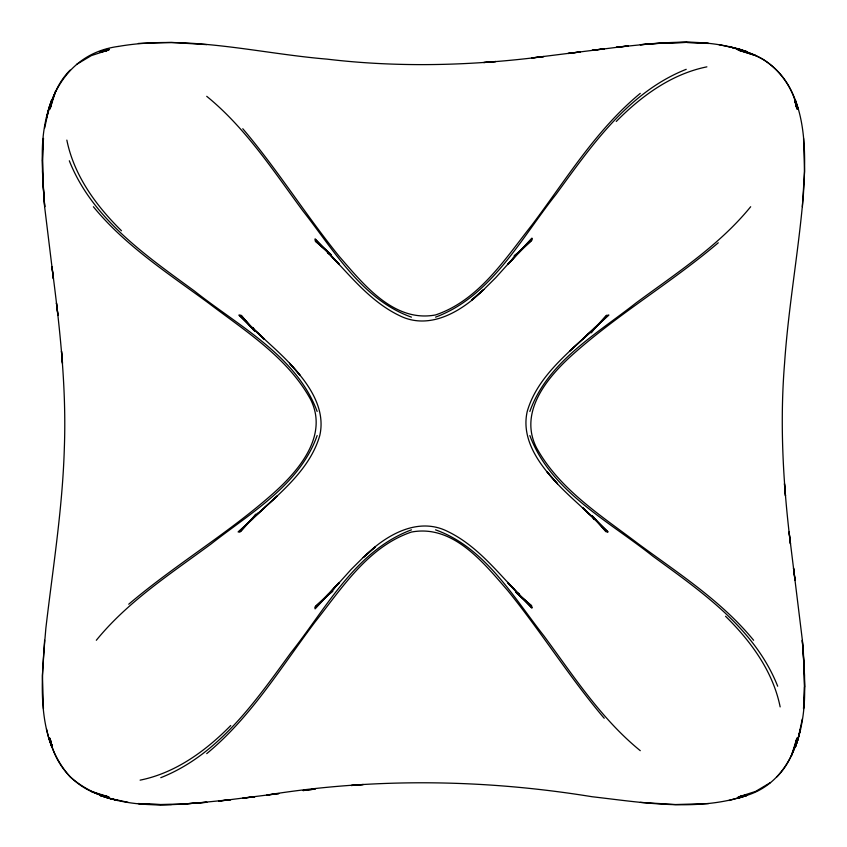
<?xml version="1.0" encoding="UTF-8"?>
<svg xmlns="http://www.w3.org/2000/svg" width="847" height="847" viewBox="0 0 847 847"><rect width="100%" height="100%" fill="white"/><g stroke="black" fill="none" stroke-linecap="round" stroke-linejoin="round"><path stroke-width="1.27" d="M42.699 149.104L43.462 138.4L42.435 160.147C40.36 109.104 61.27 54.176 118.125 46.458M804.301 697.896L803.538 708.6L804.565 686.853C805.772 729.066 792.305 780.892 747.276 795.269C697.145 812.093 643.36 802.596 592.169 796.741C484.526 779.219 374.66 777.684 266.879 795.037L278.928 793.565L218.695 801.103L230.733 799.684C177.584 804.65 113.943 815.068 70.11 776.89C34.335 736.668 41.736 677.801 45.854 628.305C52.853 568.168 62.625 508.221 64.351 447.597C66.574 387.1 59.745 326.773 51.963 266.879L53.435 278.928L44.616 206.71L42.445 171.496L42.678 149.114M804.322 697.886L804.555 675.504L802.384 640.29L789.065 531.927L790.473 543.975C783.147 484.071 779.642 423.511 784.576 363.257C788.398 306.847 798.668 251.125 803.369 194.81C806.333 148.193 807.646 88.183 763.401 59.534C718.616 34.812 664.937 42.329 616.267 47.316L628.305 45.897L531.927 57.935L543.975 56.527C472.086 65.748 399.181 67.718 327.122 59.142C257.721 53.382 187.812 34.346 118.104 46.469M802.384 206.71L804.544 171.486L803.559 138.379M44.616 640.29L42.445 675.504L43.441 708.621M44.679 128.035L48.808 108.67L51.868 99.724L48.787 108.66L46.469 118.104L51.889 99.724M802.321 718.965L798.192 738.33L795.248 747.276L798.213 738.34L800.531 728.896L798.181 738.34L795.026 747.276L797.503 738.34L794.888 747.276L797.196 738.34L794.825 747.276L797.281 738.34M50.111 108.66L52.355 99.724L55.595 91.36L50.111 108.66C53.043 94.271 59.745 80.603 70.11 70.11M796.847 738.34L794.624 747.276L791.405 755.64L796.889 738.34C793.957 752.729 787.255 766.397 776.89 776.89M50.068 108.66L52.355 99.724M794.74 747.276L797.027 738.34M49.931 108.66L52.334 99.724L49.761 108.66M52.196 99.724L49.539 108.66M49.412 108.66L52.059 99.724L49.242 108.66M795.026 747.276L797.63 738.34M795.132 747.276L798.192 738.33L795.248 747.276M48.851 108.66L51.773 99.724M317.149 435.549C299.52 485.109 250.341 513.017 211.051 543.975C170.935 573.588 128.119 601.211 96.325 640.268M529.851 411.451C547.48 361.891 596.659 333.983 635.949 303.025C676.065 273.412 718.881 245.789 750.675 206.732M254.989 515.209L252.035 519.582L255.741 514.15M592.011 331.791L594.965 327.418L591.259 332.85M253.825 516.681L240.252 531.8L254.619 515.781M593.175 330.319L606.748 315.2L595.653 327.207L582.884 339.171L608.188 315.105L582.45 339.171L596.15 327.122L569.502 351.219L582.62 339.171C560.312 359.615 535.907 381.372 527.226 411.451C520.831 439.339 539.38 464.632 557.506 483.743L546.982 471.694C564.451 494.119 588.03 510.582 606.748 531.8L595.6 519.825L582.884 507.829M592.381 331.219L595.621 327.26M531.916 238.102L507.829 264.116L531.852 239.51L512.456 258.843M315.084 608.898L339.171 582.884L315.148 607.49L334.554 588.146M516.681 253.825L531.8 240.252L519.793 251.347L507.829 264.55L519.878 250.85L495.781 277.636L483.743 289.6L471.694 300.018L483.743 289.494C462.409 311.018 429.8 330.902 399.403 315.582C364.644 298.843 343.109 265.397 315.2 240.252L327.175 251.4L339.171 264.116M251.347 519.793L239.51 531.852L258.843 512.456L238.812 531.895L264.55 507.829L250.85 519.878L277.498 495.781L264.38 507.829C286.688 487.385 311.093 465.628 319.774 435.549C326.169 407.661 307.62 382.368 289.494 363.257L300.018 375.306C282.549 352.881 258.97 336.418 240.252 315.2L251.4 327.175L264.116 339.171M616.267 121.46C641.158 96.156 671.48 73.975 706.896 66.849M230.733 725.54C205.842 750.844 175.52 773.025 140.104 780.151M331.219 592.381L315.2 606.748L327.207 595.653L339.171 582.45L327.122 596.15L351.219 569.364L363.257 557.4L375.306 546.982L363.257 557.506C384.591 535.982 417.2 516.098 447.597 531.418C482.356 548.157 503.891 581.603 531.8 606.748L519.825 595.6L507.829 582.884M238.102 531.916L251.453 519.857M595.568 327.133L608.898 315.084M640.279 93.371C595.992 129.835 566.071 179.691 531.927 225.027C504.886 259.15 478.82 300.336 435.549 314.946C393.844 322.802 363.427 284.221 339.171 256.334C305.598 214.894 277.329 169.411 242.782 128.733M206.721 753.629C251.008 717.165 280.929 667.309 315.073 621.973C342.114 587.85 368.18 546.664 411.451 532.054C453.156 524.198 483.573 562.779 507.829 590.666C541.402 632.106 569.671 677.589 604.218 718.267M128.733 604.218C174.09 565.605 225.651 535.008 270.521 495.781C297.043 472.795 329.335 436.692 310.574 399.403C287.588 357.487 245.556 331.219 208.489 303.025C168.235 273.412 125.292 245.81 93.371 206.721M718.267 242.782C672.91 281.395 621.349 311.992 576.479 351.219C549.957 374.205 517.665 410.308 536.426 447.597C559.412 489.513 601.444 515.781 638.511 543.975C678.765 573.588 721.708 601.19 753.629 640.279M515.781 254.619L519.793 251.347M327.26 595.621L330.319 593.175M76.505 64.467L91.36 55.595L108.66 49.931L99.724 52.281L108.66 49.115M514.15 255.741L519.582 252.035L515.209 254.989M332.85 591.259L327.418 594.965L331.791 592.011M770.495 782.533L755.64 791.405L738.34 796.974L747.276 794.687L738.34 797.196L747.276 794.825L738.34 797.969L747.276 795.227L728.875 800.542M686.218 69.316C628.209 92.259 591.428 145.906 556.024 194.376C520.905 238.515 491.26 296.45 435.549 317.149M160.782 777.684C218.791 754.741 255.572 701.094 290.976 652.624C326.095 608.485 355.74 550.55 411.451 529.851M99.724 51.783L108.66 48.957M738.34 797.885L747.276 794.962L738.34 797.715M108.66 49.285L99.724 52.154L108.66 49.634M99.724 52.016L108.66 49.327M738.34 797.461L747.276 794.92L738.34 797.239M738.34 797.419L747.276 794.867M99.724 52.239L108.66 49.804M738.34 797.112L747.276 794.602M108.66 50.026L99.724 52.398L108.66 50.111M138.379 43.441L171.486 42.456L206.71 44.616M708.621 803.559L675.514 804.544L640.29 802.384M183.068 804.015L206.71 802.289L183.068 804.015L160.178 804.586L171.496 804.555M697.886 42.678L686.853 42.435L708.621 43.441L697.896 42.699M149.114 804.322L160.147 804.565L138.379 803.559L149.104 804.301M718.965 44.679L738.33 48.808L747.276 51.911L728.896 46.511L747.276 51.889L738.34 49.115M128.035 802.321L108.67 798.192L99.724 795.248L108.66 798.213L118.104 800.531L108.66 798.181L99.724 795.026L108.66 797.503L99.724 794.888L108.66 797.196L99.724 794.825L108.66 797.281M738.34 49.888L747.276 52.218L738.34 49.973L755.64 55.595L738.34 50.153C767.731 55.066 791.797 79.385 796.932 108.66L794.687 99.724L797.196 108.66L794.825 99.724L797.758 108.66M108.66 796.847L99.724 794.624L91.36 791.405L108.66 796.889C79.258 791.892 55.235 767.626 50.026 738.34L52.313 747.276L49.761 738.34M738.34 50.111L747.276 52.398M99.724 794.74L108.66 797.027M738.34 49.761L747.276 51.995M738.34 49.677L747.276 52.133M99.724 795.248L108.66 798.043M738.34 48.851L747.276 51.773M411.451 317.149C361.891 299.52 333.983 250.341 303.025 211.051C273.412 170.935 245.789 128.119 206.732 96.325M435.549 529.851C485.109 547.48 513.017 596.659 543.975 635.949C573.588 676.065 601.211 718.881 640.268 750.675M330.669 254.259L327.418 252.035L330.383 254.164M516.331 592.741L519.582 594.965L516.617 592.836M330.319 253.825L327.323 251.58L330.309 253.973M516.681 593.175L519.677 595.42L516.691 593.027M330.902 254.598L315.275 241.109L330.256 253.825M516.744 593.175L531.725 605.891L516.098 592.402M327.26 251.379L330.944 254.619M253.825 330.256L241.109 315.275L251.347 327.207L264.55 339.171L238.812 315.105M608.188 531.895L582.45 507.829L595.737 519.878L592.402 516.098M725.54 616.267C750.844 641.158 773.025 671.48 780.151 706.896M121.46 230.733C96.156 205.842 73.975 175.52 66.849 140.104M315.105 238.812L339.171 264.55L327.122 251.263M531.895 608.188L507.829 582.45L519.878 595.737M592.381 516.056L605.891 531.725M251.347 327.207L254.619 330.944M593.175 516.744L595.621 519.74M593.027 516.691L595.42 519.677L593.175 516.681M253.973 330.309L251.58 327.323L253.825 330.319M592.836 516.617L594.965 519.582L592.741 516.331M254.164 330.383L252.035 327.418L254.259 330.669M777.684 686.218C754.741 628.209 701.094 591.428 652.624 556.024C608.485 520.905 550.55 491.26 529.851 435.549M69.316 160.782C92.259 218.791 145.906 255.572 194.376 290.976C238.515 326.095 296.45 355.74 317.149 411.451M795.248 99.724L798.075 108.66M52.154 747.276L49.634 738.34L52.196 747.276L49.497 738.34L52.059 747.276L48.808 738.33L46.458 728.875M48.957 738.34L51.995 747.276M795.111 99.724L797.842 108.66M49.073 738.34L51.868 747.276M795.005 99.724L797.673 108.66L794.761 99.724L796.974 108.66M794.846 99.724L797.503 108.66M794.719 99.724L797.069 108.66M49.888 738.34L52.398 747.276M797.323 738.34L794.867 747.276L797.366 738.34M531.895 238.812L519.857 251.453L531.895 238.812M327.143 595.547L315.105 608.188L327.175 595.6M747.276 795.227L738.34 798.149L747.276 795.217M747.276 794.984L738.34 797.673L747.276 795.005M108.66 49.497L99.724 52.112L108.66 49.497M604.218 48.787L592.169 50.354L604.218 48.787M254.831 796.646L242.782 798.213L254.831 796.741M580.121 51.963L568.072 53.477L580.121 51.963M315.073 789.065L303.025 790.558L315.073 789.065M652.19 43.631L640.29 44.711L663.932 42.985L686.843 42.35L652.19 43.631M363.257 784.47L351.219 785.497L363.257 784.576M495.781 61.524L483.743 62.53L495.781 61.524M108.66 797.323L99.724 794.867L108.66 797.366M108.66 797.503L99.724 794.962L108.66 797.546M108.66 797.588L99.724 795.005L108.66 797.63M108.66 797.758L99.724 795.089L108.66 797.8M108.66 797.842L99.724 795.132L108.66 797.927M330.775 254.82L327.524 252.819L330.753 254.831M519.476 594.181L516.225 592.18L519.476 594.181M327.175 251.4L315.148 239.51L327.143 251.453M531.852 607.49L519.825 595.6L531.852 607.49M607.49 531.852L595.547 519.857L607.49 531.852M251.453 327.143L239.51 315.148L251.4 327.175M594.181 519.476L592.169 516.247L594.181 519.476M254.831 330.753L252.819 327.524L254.82 330.775M796.889 108.66L794.624 99.724L796.889 108.66M795.037 580.121L793.523 568.072L795.037 580.121M57.935 315.073L56.442 303.025L57.935 315.073M803.369 652.19L802.289 640.29L804.015 663.932L804.65 686.843L803.369 652.19M44.711 206.71L42.985 183.068L42.414 160.178L42.953 183.058L44.711 206.71M62.53 363.257L61.503 351.219L62.424 363.257M785.476 495.781L784.47 483.743L785.476 495.781"/></g></svg>
